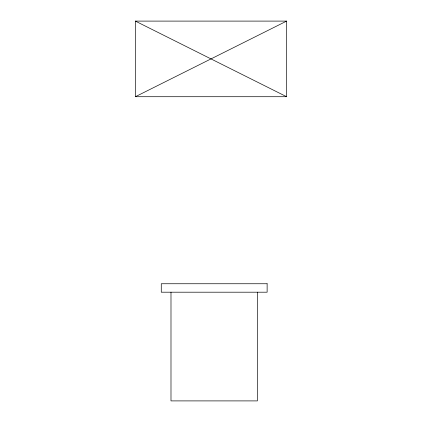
<?xml version="1.0" encoding="UTF-8"?>
<svg xmlns="http://www.w3.org/2000/svg" width="422" height="422" viewBox="0 0 422 422"><rect width="100%" height="100%" fill="white"/><g stroke="black" fill="none" stroke-linecap="round" stroke-linejoin="round"><path stroke-width="0.63" d="M135.388 96.712L286.612 21.1L286.612 96.712L135.388 96.712L135.388 21.1L286.612 21.1M135.388 21.1L286.612 96.712M257.409 292.198L257.409 400.9L170.989 400.9L170.989 292.198M267.126 283.748L161.273 283.748L161.273 292.198L267.126 292.198L267.126 283.748"/></g></svg>
